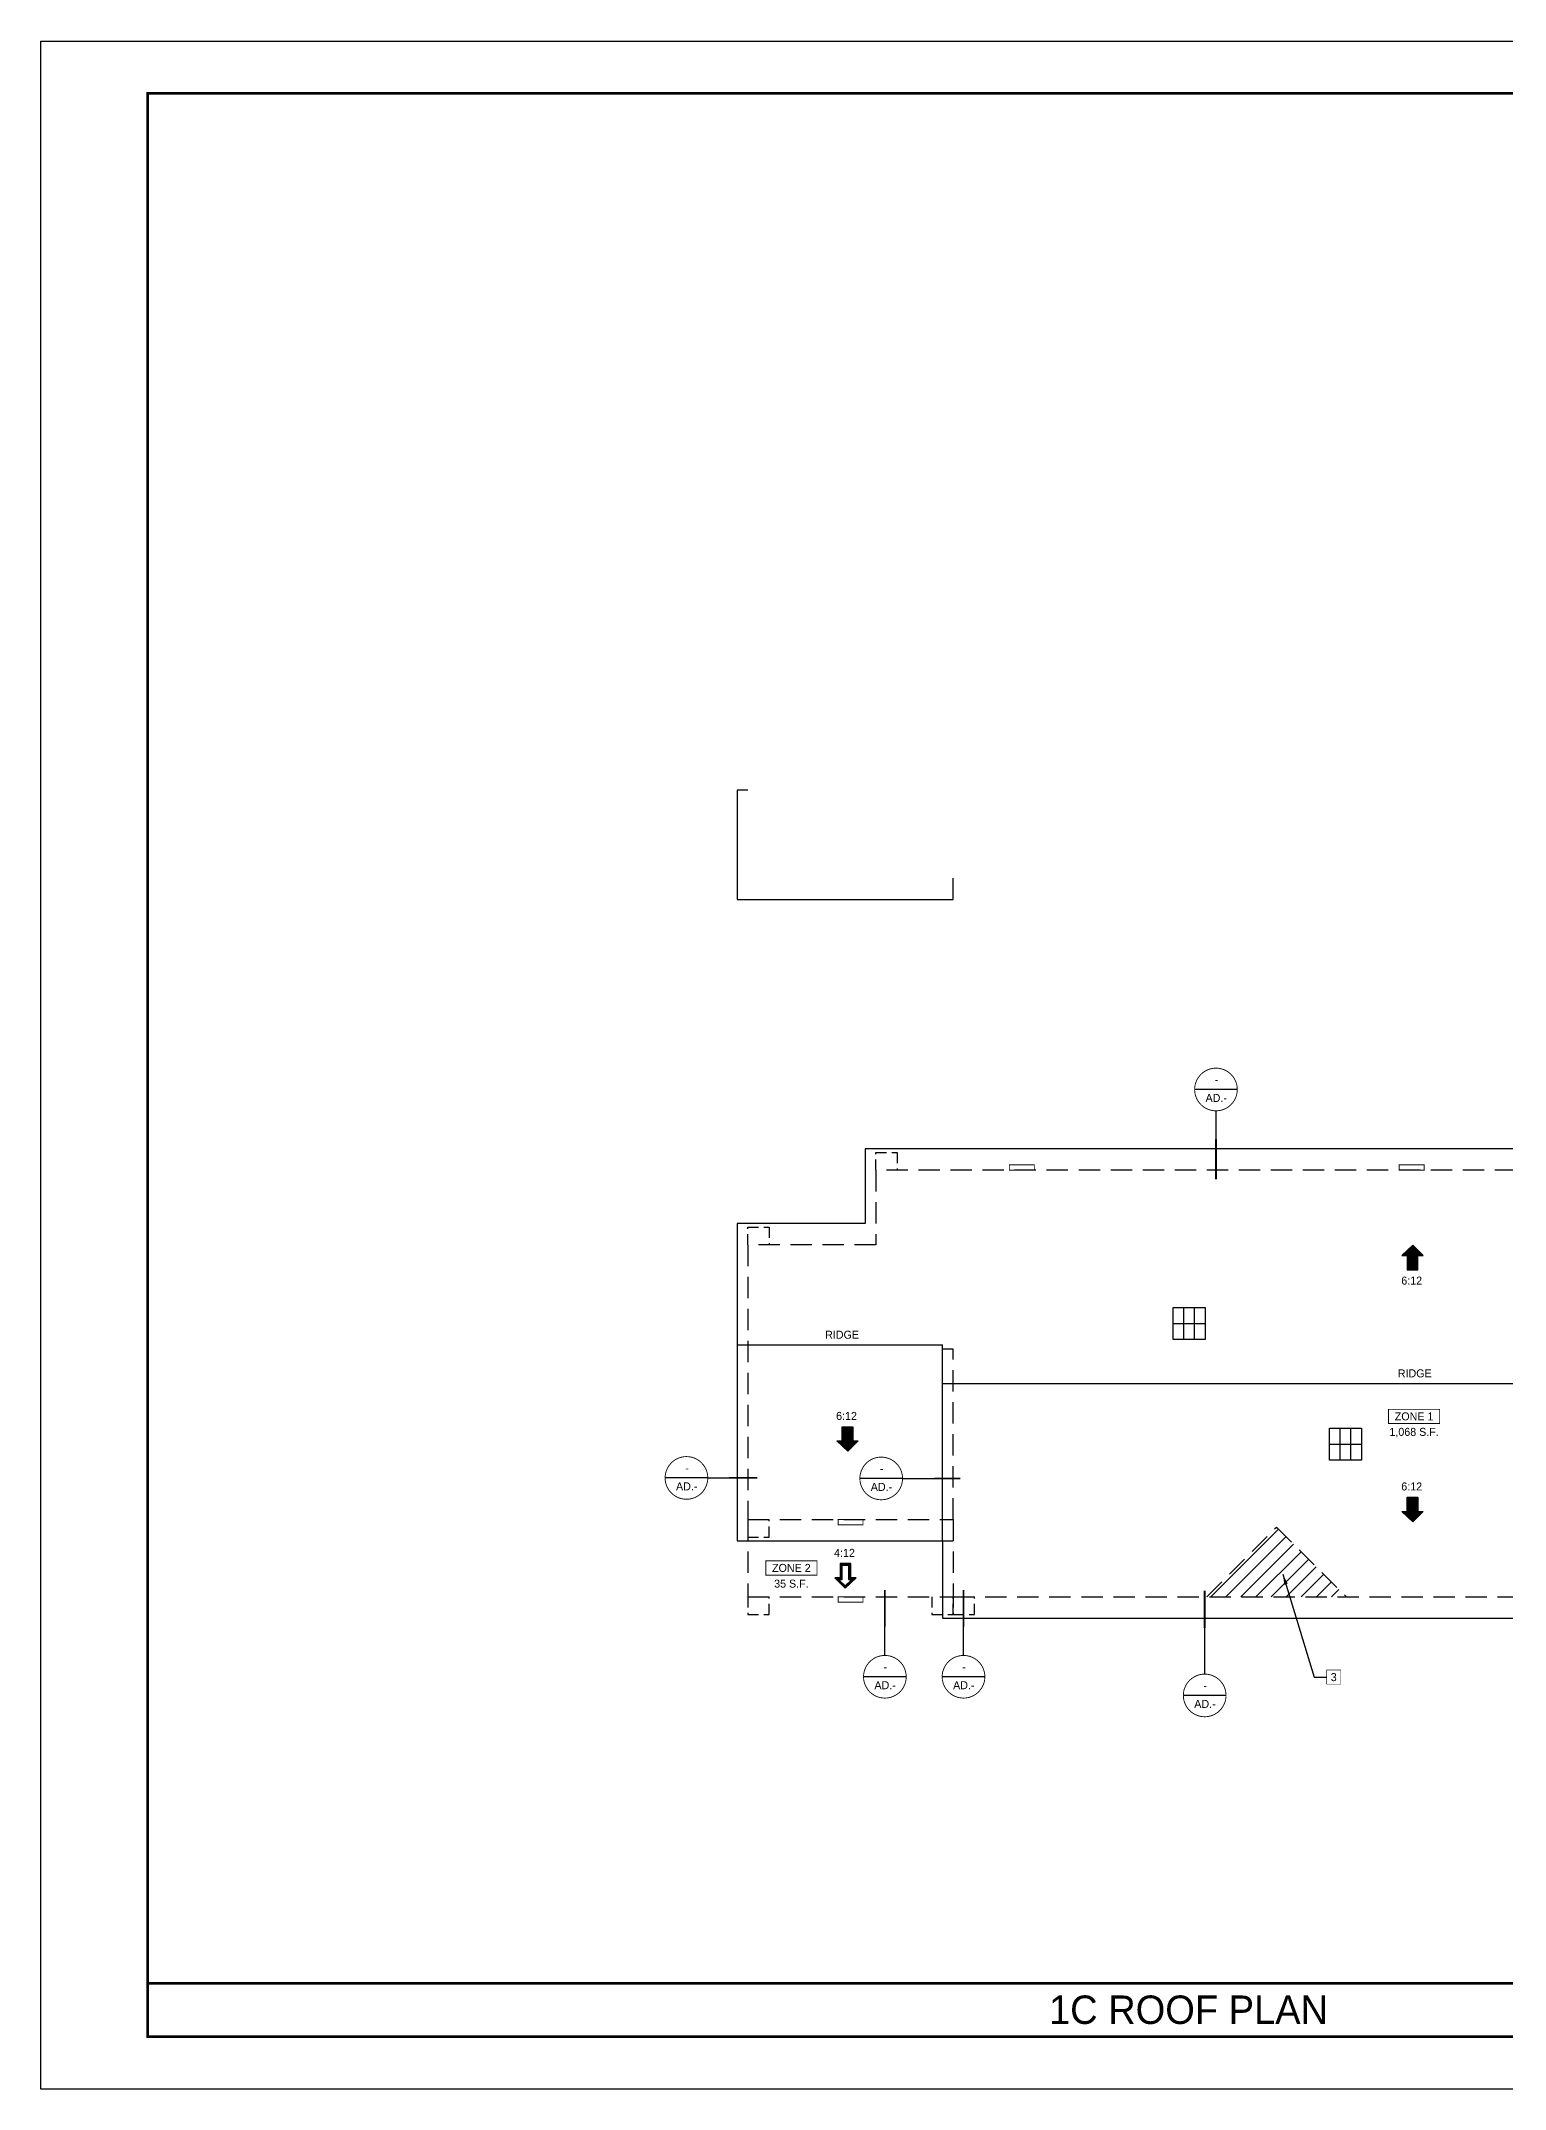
# Model space of a CAD drawing. Extents: x -4845 to 1196, y -1368 to 595.
# Drawn here: x -1728 to -905, y -1152 to 0 of the extents above; entities that cross this region are included whole.
import ezdxf

# ---------------------------------------------------------------- set-up
doc = ezdxf.new("R2010")
doc.units = 0
doc.header["$LTSCALE"] = 48
doc.header["$MEASUREMENT"] = 0
doc.linetypes.add('HIDDEN', pattern=[0.375, 0.25, -0.125])
doc.linetypes.add('HIDDEN2', pattern=[0.1875, 0.125, -0.0625])
doc.layers.add('24X36TB', color=7, linetype='CONTINUOUS', lineweight=30)
for name, color, linetype in [('A-DIMS', 3, 'CONTINUOUS'), ('A-HATCH', 40, 'CONTINUOUS'), ('A-RF CORBELS', 7, 'HIDDEN2'), ('A-RF-BLDG', 42, 'HIDDEN'), ('A-RF-ROOF', 242, 'CONTINUOUS'), ('A-SYM', 2, 'CONTINUOUS'), ('A-SYM TEXT', 3, 'CONTINUOUS'), ('A-SYM-TEXT', 3, 'CONTINUOUS'), ('A-SYMTEXT', 2, 'CONTINUOUS'), ('A-TEXT', 3, 'CONTINUOUS')]:
    doc.layers.add(name, color=color, linetype=linetype)
doc.styles.get("Standard").update_dxf_attribs({"font": 'ERASMD.TTF', "height": 4.5})
doc.dimstyles.new('ARROW$7', dxfattribs={"dimscale": 48, "dimtxt": 0.18, "dimasz": 0.125, "dimexe": 0.1875, "dimexo": 0.0625, "dimgap": 0.09375, "dimtad": 1, "dimdec": 4, "dimzin": 3, "dimdsep": 46, "dimlunit": 4, "dimtxsty": 'Standard', "dimcen": 0.09375, "dimdle": 0.125, "dimclrd": 7, "dimclre": 7, "dimclrt": 7, "dimadec": 0, "dimazin": 0, "dimtfac": 1, "dimtdec": 4, "dimtofl": 0, "dimtmove": 2, "dimatfit": 3, "dimfxl": 1, "dimfrac": 2, "dimtolj": 1, "dimtzin": 0, "dimarcsym": 0})

# ---------------------------------------------------------------- blocks, each defined once
blk = doc.blocks.new('A$C06A91398')
at = {"layer": '24X36TB'}
blk.add_lwpolyline([(-1115.9, 1085.1), (612.1, 1085.1), (612.1, -66.9), (-1115.9, -66.9)], close=True, dxfattribs=at)
at = {"layer": '24X36TB', "const_width": 1.5}
blk.add_lwpolyline([(420.6, -37.4), (420.6, 1055.6), (-1055.9, 1055.6), (-1055.9, -37.4)], close=True, dxfattribs=at)
blk = doc.blocks.new('ROOF ARROW 1')
at = {"layer": 'A-SYM-TEXT'}
h = blk.add_hatch(color=7, dxfattribs=at)
h.paths.add_polyline_path([(-8, 3), (-8, 6), (-13.8, 0.2), (-8, -6), (-8, -3), (0, -3), (0, 3)])
h.paths.add_polyline_path([(-1, 2), (-1, -2), (-9, -2), (-9, -3.5), (-12.4, 0.1), (-9, 3.6), (-9, 2)], flags=16)
at = {"layer": 'A-SYM-TEXT', "color": 7}
blk.add_lwpolyline([(-13.8, 0.2), (-8, -6), (-8, -3), (0, -3), (0, 3), (-8, 3), (-8, 6), (-13.8, 0.2)], dxfattribs=at)
blk.add_lwpolyline([(-12.4, 0.1), (-9, -3.5), (-9, -2), (-1, -2), (-1, 2), (-9, 2), (-9, 3.6)], close=True, dxfattribs=at)

msp = doc.modelspace()

# ---------------------------------------------------------------- hatches: boundary and pattern name
at = {"layer": 'A-HATCH'}
h = msp.add_hatch(dxfattribs=at)
h.set_pattern_fill('ANSI31,_O', color=256, scale=48)
h.set_pattern_definition([(45, (-9e-13, -2e-11), (-4.24264, 4.24264), [])])
h.paths.add_polyline_path([(-1033.29719, -835.91789), (-1072.53983, -875.16053), (-994.05455, -875.16053)])
at = {"layer": 'A-SYM-TEXT'}
for points in [[(-956.64907, -677.34043), (-962.80455, -683.18495), (-959.80455, -683.18495), (-959.80455, -691.18495), (-956.80455, -691.18495), (-953.80455, -691.18495), (-953.80455, -683.18495), (-950.80455, -683.18495)], [(-1274.425, -793.30355), (-1280.58049, -787.45903), (-1277.58049, -787.45903), (-1277.58049, -779.45903), (-1274.58049, -779.45903), (-1271.58049, -779.45903), (-1271.58049, -787.45903), (-1268.58049, -787.45903)], [(-956.64907, -832.98064), (-962.80455, -827.13612), (-959.80455, -827.13612), (-959.80455, -819.13612), (-956.80455, -819.13612), (-953.80455, -819.13612), (-953.80455, -827.13612), (-950.80455, -827.13612)]]:
    msp.add_hatch(color=7, dxfattribs=at).paths.add_polyline_path(points)

# ---------------------------------------------------------------- linework, layer by layer
at = {"layer": '24X36TB', "const_width": 1.5}
msp.add_lwpolyline([(-1668, -1092.5), (-1074, -1092.5), (-191.5, -1092.5)], dxfattribs=at)
at = {"layer": 'A-RF CORBELS'}
for points in [[(-1258.55455, -635.16053), (-1258.55455, -625.16053), (-1246.55455, -625.16053), (-1246.55455, -635.16053)], [(-1330.55455, -677.16053), (-1330.55455, -667.16053), (-1318.55455, -667.16053), (-1318.55455, -677.16053)], [(-1330.55455, -831.66053), (-1330.55455, -841.66053), (-1318.55455, -841.66053), (-1318.55455, -831.66053)], [(-1330.55455, -875.16053), (-1330.55455, -885.16053), (-1318.55455, -885.16053), (-1318.55455, -875.16053)], [(-1227.05455, -875.16053), (-1227.05455, -885.16053), (-1215.05455, -885.16053), (-1215.05455, -875.16053)], [(-1215.05455, -875.16053), (-1215.05455, -885.16053), (-1203.05455, -885.16053), (-1203.05455, -875.16053)]]:
    msp.add_lwpolyline(points, dxfattribs=at)
at = {"layer": 'A-RF-BLDG'}
for p, q in [((-1215.05455, -735.82346), (-1221.05455, -735.82346)), ((-1215.05455, -831.66053), (-1215.05455, -735.82346))]:
    msp.add_line(p, q, dxfattribs=at)
for points in [[(-628.55455, -635.16053), (-1258.55455, -635.16053), (-1258.55455, -677.16053), (-1330.55455, -677.16053), (-1330.55455, -831.66053), (-1215.05455, -831.66053), (-1215.05455, -875.16053), (-825.36016, -875.16053)], [(-1330.55455, -831.66053), (-1330.55455, -875.16053), (-1215.05455, -875.16053)], [(-1072.53983, -875.16053), (-1033.29719, -835.91789), (-994.05455, -875.16053)]]:
    msp.add_lwpolyline(points, dxfattribs=at)
at = {"layer": 'A-RF-ROOF', "linetype": 'HIDDEN2'}
for p, q in [((-1330.55455, -421.43447), (-1336.55455, -421.43447)), ((-1221.05455, -843.66053), (-1215.05455, -843.66053))]:
    msp.add_line(p, q, dxfattribs=at)
at = {"layer": 'A-RF-ROOF'}
for p, q in [((-1336.55455, -733.41053), (-1221.05455, -733.41053)), ((-1221.05455, -843.66053), (-1221.05455, -733.41053)), ((-1221.05455, -755.16053), (-692.55455, -755.16053))]:
    msp.add_line(p, q, dxfattribs=at)
for points in [[(-1336.55455, -421.43447), (-1336.55455, -482.93447), (-1215.05455, -482.93447), (-1215.05455, -470.93447)], [(-743.85073, -887.16053), (-692.55455, -887.16053), (-692.55455, -802.66053), (-622.55455, -802.66053), (-622.55455, -623.16053), (-1264.55455, -623.16053), (-1264.55455, -665.16053), (-1336.55455, -665.16053), (-1336.55455, -843.66053), (-1221.05455, -843.66053), (-1221.05455, -887.16053), (-830.25837, -887.16053)], [(-743.85073, -887.16053), (-692.55455, -887.16053), (-692.55455, -802.66053), (-622.55455, -802.66053), (-622.55455, -623.16053), (-1264.55455, -623.16053), (-1264.55455, -665.16053), (-1336.55455, -665.16053), (-1336.55455, -843.66053), (-1221.05455, -843.66053), (-1221.05455, -887.16053), (-830.25837, -887.16053)]]:
    msp.add_lwpolyline(points, dxfattribs=at)
at = {"layer": 'A-SYM', "linetype": 'Continuous'}
for p, q in [((-1085.41135, -730.35606), (-1085.41135, -712.35606)), ((-1079.41135, -730.35606), (-1079.41135, -712.35606)), ((-1091.41135, -721.35606), (-1073.41135, -721.35606)), ((-997.49062, -798.31629), (-997.49062, -780.31629)), ((-991.49062, -798.31629), (-991.49062, -780.31629)), ((-1003.49062, -789.31629), (-985.49062, -789.31629))]:
    msp.add_line(p, q, dxfattribs=at)
at = {"layer": 'A-SYM'}
for points, const_width in [([(-1183.5078, -635.16053), (-1183.5078, -632.16053), (-1169.5078, -632.16053), (-1169.5078, -635.16053)], 0.5), ([(-964.33886, -635.16053), (-964.33886, -632.16053), (-950.33886, -632.16053), (-950.33886, -635.16053)], 0.5), ([(-970.35605, -777.6785), (-970.35605, -769.6785), (-941.55619, -769.6785), (-941.55619, -777.6785)], 0.5), ([(-1279.80455, -834.66053), (-1279.80455, -831.66053), (-1265.80455, -831.66053), (-1265.80455, -834.66053)], 0.5), ([(-1320.47982, -862.91228), (-1320.47982, -854.91228), (-1291.67996, -854.91228), (-1291.67996, -862.91228)], 0.5), ([(-1279.80455, -878.16053), (-1279.80455, -875.16053), (-1265.80455, -875.16053), (-1265.80455, -878.16053)], 0.5), ([(-1005.14499, -924.3249), (-997.14499, -924.3249), (-997.14499, -916.3249), (-1005.14499, -916.3249)], 0.25)]:
    msp.add_lwpolyline(points, close=True, dxfattribs=dict(at, const_width=const_width))
at = {"layer": 'A-SYM', "linetype": 'Continuous'}
for points in [[(-1091.41135, -712.35606), (-1073.41135, -712.35606), (-1073.41135, -730.35606), (-1091.41135, -730.35606)], [(-1003.49062, -780.31629), (-985.49062, -780.31629), (-985.49062, -798.31629), (-1003.49062, -798.31629)]]:
    msp.add_lwpolyline(points, close=True, dxfattribs=at)
at = {"layer": 'A-SYM-TEXT', "color": 7}
for points in [[(-956.64907, -677.34043), (-962.80455, -683.18495), (-959.80455, -683.18495), (-959.80455, -691.18495), (-953.80455, -691.18495), (-953.80455, -683.18495), (-950.80455, -683.18495), (-956.64907, -677.34043)], [(-1274.425, -793.30355), (-1280.58049, -787.45903), (-1277.58049, -787.45903), (-1277.58049, -779.45903), (-1271.58049, -779.45903), (-1271.58049, -787.45903), (-1268.58049, -787.45903), (-1274.425, -793.30355)], [(-956.64907, -832.98064), (-962.80455, -827.13612), (-959.80455, -827.13612), (-959.80455, -819.13612), (-953.80455, -819.13612), (-953.80455, -827.13612), (-950.80455, -827.13612), (-956.64907, -832.98064)]]:
    msp.add_lwpolyline(points, dxfattribs=at)
at = {"layer": 'A-SYMTEXT'}
for p, q in [((-1055.36001, -589.7717), (-1079.35213, -589.7717)), ((-1067.35213, -601.7717), (-1067.35213, -617.90023)), ((-1353.08628, -808.25408), (-1377.0784, -808.25408)), ((-1353.08628, -808.25408), (-1341.19882, -808.25408)), ((-1243.58628, -808.55397), (-1267.5784, -808.55397)), ((-1243.58628, -808.55397), (-1225.6147, -808.55397)), ((-1253.52002, -908.10151), (-1253.52002, -891.97298)), ((-1209.2965, -908.10151), (-1209.2965, -891.97298)), ((-1073.70242, -918.60151), (-1073.70242, -892.64358)), ((-1241.52674, -920.1043), (-1265.51886, -920.1043)), ((-1197.30323, -920.1043), (-1221.29535, -920.1043)), ((-1061.70915, -930.6043), (-1085.70127, -930.6043))]:
    msp.add_line(p, q, dxfattribs=at)
at = {"layer": 'A-SYMTEXT', "color": 1, "const_width": 0.5}
for points in [[(-1079.3503, -589.98113, 229.1816636095), (-1079.35213, -589.7717)], [(-1377.07657, -808.46351, 229.1816636095), (-1377.0784, -808.25408)], [(-1267.57657, -808.76339, 229.1816636095), (-1267.5784, -808.55397)], [(-1265.51704, -920.31373, 229.1816636095), (-1265.51886, -920.1043)], [(-1221.29352, -920.31373, 229.1816636095), (-1221.29535, -920.1043)], [(-1085.69944, -930.81373, 229.1816636095), (-1085.70127, -930.6043)]]:
    msp.add_lwpolyline(points, format="xyb", dxfattribs=at)
at = {"layer": 'A-SYMTEXT', "const_width": 1}
for points in [[(-1067.35213, -617.90023), (-1067.35213, -640.38937)], [(-1341.19882, -808.25408), (-1325.29349, -808.25408)], [(-1225.6147, -808.55397), (-1211.12046, -808.55397)], [(-1253.52002, -891.97298), (-1253.52002, -871.27287)], [(-1209.2965, -891.97298), (-1209.2965, -871.27287)], [(-1073.70242, -892.64358), (-1073.70242, -871.64622)]]:
    msp.add_lwpolyline(points, dxfattribs=at)

# ---------------------------------------------------------------- block references
at = {"layer": 'A-DIMS'}
msp.add_blockref('A$C06A91398', (-612.11644, -1085.14447), dxfattribs=at)
at = {"layer": 'A-SYM-TEXT', "rotation": 90}
msp.add_blockref('ROOF ARROW 1', (-1275.71914, -856.48928), dxfattribs=at)

# ---------------------------------------------------------------- texts
at = {"layer": 'A-SYM TEXT', "insert": (-1001.14859, -920.3249), "char_height": 4.5, "width": 8.0072047, "attachment_point": 5}
msp.add_mtext('3', dxfattribs=at)
at = {"layer": 'A-SYM-TEXT', "char_height": 4.5, "attachment_point": 5}
for s, insert, width in [('-', (-1067.07001, -584.23919), 10.8292457), ('AD.-', (-1067.20379, -594.52878), 10.8292457), ('ZONE 1', (-955.95612, -773.6785), 28.7998652), ('1,068 S.F.', (-955.95612, -782.77208), 28.7998652), ('-', (-1364.79628, -802.72157), 10.8292457), ('-', (-1255.29628, -803.02146), 10.8292457), ('AD.-', (-1364.93006, -813.01116), 10.8292457), ('AD.-', (-1255.43006, -813.31105), 10.8292457), ('ZONE 2', (-1306.07989, -858.91228), 28.7998652), ('35 S.F.', (-1306.07989, -867.75672), 28.7998652), ('-', (-1253.23674, -914.57179), 10.8292457), ('-', (-1209.01323, -914.57179), 10.8292457), ('AD.-', (-1253.37052, -924.86138), 10.8292457), ('AD.-', (-1209.14701, -924.86138), 10.8292457), ('AD.-', (-1073.55293, -935.36138), 10.8292457), ('-', (-1073.41915, -925.07179), 10.8292457)]:
    msp.add_mtext(s, dxfattribs=dict(at, insert=insert, width=width))
at = {"layer": 'A-TEXT'}
for s, p in [('6:12', (-963.15281, -699.51416)), ('RIDGE', (-1287.11681, -729.95285)), ('RIDGE', (-965.11681, -751.70285)), ('6:12', (-1280.92875, -775.62981)), ('6:12', (-963.15281, -815.3069)), ('4:12', (-1282.0674, -852.66007))]:
    msp.add_text(s, height=4.5, dxfattribs=at).set_placement(p)
at = {"layer": 'A-TEXT', "insert": (-1082.78761, -1107.5), "char_height": 16, "width": 1170.4247843, "attachment_point": 5}
msp.add_mtext('1C ROOF PLAN', dxfattribs=at)

# ---------------------------------------------------------------- leaders
at = {"layer": 'A-SYM-TEXT', "color": 7}
msp.add_leader([(-1029.74285, -862.35018), (-1012.14499, -920.3249), (-1005.14499, -920.3249)], dimstyle='ARROW$7', dxfattribs=at)

doc.saveas('drawing.dxf')
